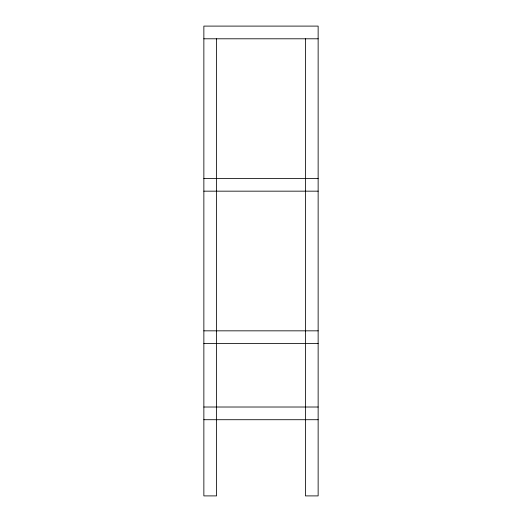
<?xml version="1.0" encoding="UTF-8"?>
<svg xmlns="http://www.w3.org/2000/svg" width="522" height="522" viewBox="0 0 522 522"><rect width="100%" height="100%" fill="white"/><g stroke="black" fill="none" stroke-linecap="round" stroke-linejoin="round"><path stroke-width="0.78" d="M203.861 38.798L318.139 38.798M203.861 178.465L318.139 178.465M203.861 191.163L318.139 191.163M203.861 330.837L318.139 330.837M203.861 343.535L318.139 343.535M203.861 407.016L318.139 407.016M203.861 419.714L318.139 419.714M305.442 38.798L305.442 495.9L318.139 495.9L318.139 26.1L203.861 26.1L203.861 495.9L216.558 495.9L216.558 38.798"/></g></svg>
